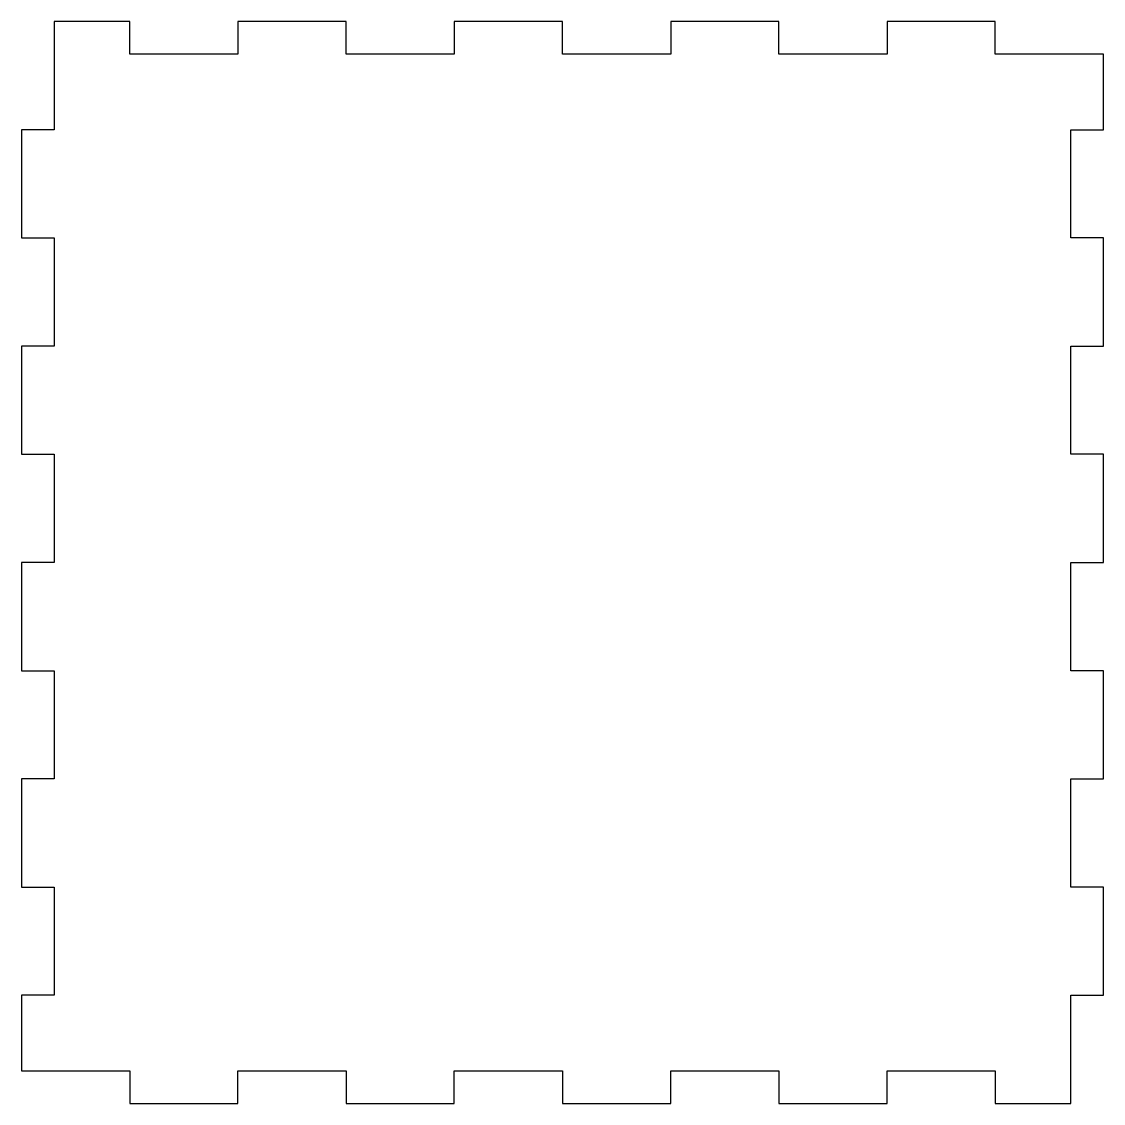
# Model space of a CAD drawing. Header units: millimetres. Extents: x -50 to 50, y -50 to 50.
import ezdxf

# ---------------------------------------------------------------- set-up
doc = ezdxf.new("R2010")
doc.units = ezdxf.units.MM

msp = doc.modelspace()

# ---------------------------------------------------------------- linework, layer by layer
msp.add_lwpolyline([(-30, 50), (-30, 47), (-40, 47), (-40, 50), (-47, 50), (-47, 40), (-50, 40), (-50, 30), (-47, 30), (-47, 20), (-50, 20), (-50, 10), (-47, 10), (-47, 0), (-50, 0), (-50, -10), (-47, -10), (-47, -20), (-50, -20), (-50, -30), (-47, -30), (-47, -40), (-50, -40), (-50, -47), (-40, -47), (-40, -50), (-30, -50), (-30, -47), (-20, -47), (-20, -50), (-10, -50), (-10, -47), (0, -47), (0, -50), (10, -50), (10, -47), (20, -47), (20, -50), (30, -50), (30, -47), (40, -47), (40, -50), (47, -50), (47, -40), (50, -40), (50, -30), (47, -30), (47, -20), (50, -20), (50, -10), (47, -10), (47, 0), (50, 0), (50, 10), (47, 10), (47, 20), (50, 20), (50, 30), (47, 30), (47, 40), (50, 40), (50, 47), (40, 47), (40, 50), (30, 50), (30, 47), (20, 47), (20, 50), (10, 50), (10, 47), (0, 47), (0, 50), (-10, 50), (-10, 47), (-20, 47), (-20, 50)], close=True)

doc.saveas('drawing.dxf')
